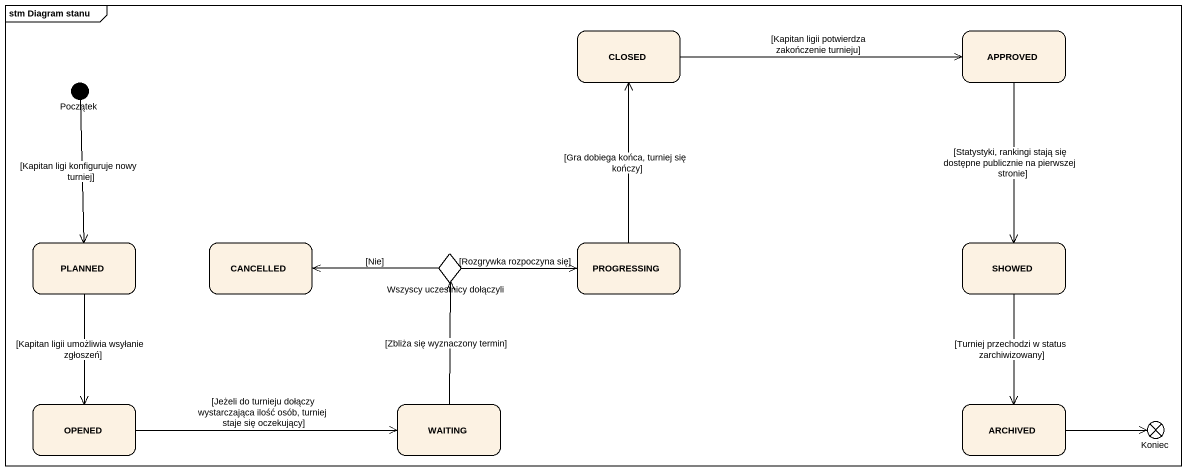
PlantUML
@startuml
mainframe stm Diagram stanu
hide empty description
state CLOSED
state APPROVED
state Początek <<start>>
state PLANNED
state CANCELLED
state "Wszyscy uczestnicy dołączyli" as Wszyscy_uczestnicy_dołączyli <<choice>>
state PROGRESSING
state SHOWED
state OPENED
state WAITING
state ARCHIVED
state Koniec <<end>>
CLOSED -right-> APPROVED : [Kapitan ligii potwierdza zakończenie turnieju]
APPROVED --> SHOWED : [Statystyki, rankingi stają się dostępne publicznie na pierwszej stronie]
Początek --> PLANNED : [Kapitan ligi konfiguruje nowy turniej]
PLANNED --> OPENED : [Kapitan ligii umożliwia wsyłanie zgłoszeń]
Wszyscy_uczestnicy_dołączyli -left-> CANCELLED : [Nie]
Wszyscy_uczestnicy_dołączyli -right-> PROGRESSING : [Rozgrywka rozpoczyna się]
PROGRESSING -up-> CLOSED : [Gra dobiega końca, turniej się kończy]
SHOWED --> ARCHIVED : [Turniej przechodzi w status zarchiwizowany]
OPENED -right-> WAITING : [Jeżeli do turnieju dołączy wystarczająca ilość osób, turniej staje się oczekujący]
WAITING -up-> Wszyscy_uczestnicy_dołączyli : [Zbliża się wyznaczony termin]
ARCHIVED -right-> Koniec
@enduml
